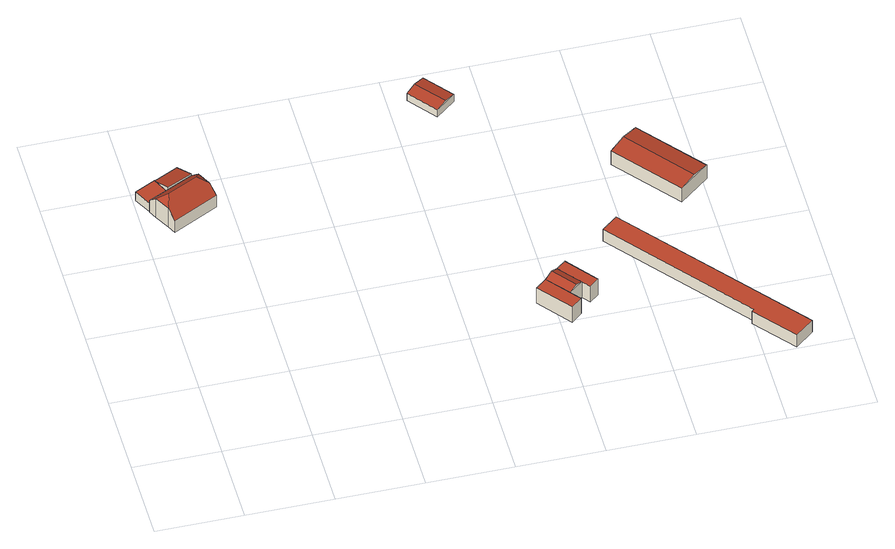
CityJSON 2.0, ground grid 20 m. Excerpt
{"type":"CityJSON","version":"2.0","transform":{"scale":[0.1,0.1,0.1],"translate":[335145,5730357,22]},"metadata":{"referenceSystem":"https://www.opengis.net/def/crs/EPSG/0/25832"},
"CityObjects":{
"building1":{"type":"Building","attributes":{"Geometrietyp2DReferenz":"3000","Gemeindeschluessel":"05170012","function":"31001_1010","roofType":"1000","measuredHeight":2.48},"address":[{"country":"Germany","locality":"Hamminkeln","thoroughfareNumber":"9","thoroughfareName":"Zum Weißenstein"}],"geometry":[{"type":"Solid","lod":"2","boundaries":[[[[0,1,2,3]],[[4,5,1,0]],[[6,7,5,4]],[[3,2,7,6]],[[4,0,3,6]],[[1,5,7,2]]]],"semantics":{"surfaces":[{"type":"WallSurface"},{"type":"RoofSurface"},{"type":"GroundSurface"}],"values":[[0,0,0,0,1,2]]}}]},
"building2":{"type":"Building","attributes":{"Geometrietyp2DReferenz":"3000","Gemeindeschluessel":"05170012","function":"31001_1010","roofType":"3300","measuredHeight":7.42},"address":[{"country":"Germany","locality":"Hamminkeln","thoroughfareNumber":"9","thoroughfareName":"Zum Weißenstein"}],"geometry":[{"type":"Solid","lod":"2","boundaries":[[[[8,9,10,11]],[[12,13,9,8]],[[14,15,13,12]],[[16,17,15,14]],[[18,19,17,16]],[[20,21,19,18]],[[22,23,21,20]],[[24,25,23,22]],[[11,10,25,24]],[[26,20,18,16,14,12,27]],[[12,8,27]],[[27,8,11,24,22,26]],[[22,20,26]],[[9,13,15,17,19,21,23,25,10]]]],"semantics":{"surfaces":[{"type":"WallSurface"},{"type":"RoofSurface"},{"type":"GroundSurface"}],"values":[[0,0,0,0,0,0,0,0,0,1,1,1,1,2]]}}]},
"building3":{"type":"Building","attributes":{"Geometrietyp2DReferenz":"3000","Gemeindeschluessel":"05170012","function":"31001_1010","roofType":"2100","measuredHeight":4.08},"address":[{"country":"Germany","locality":"Hamminkeln","thoroughfareNumber":"9","thoroughfareName":"Zum Weißenstein"}],"geometry":[{"type":"Solid","lod":"2","boundaries":[[[[28,19,29,30]],[[31,17,19,28]],[[32,33,17,31]],[[30,29,33,32]],[[31,28,30,32]],[[19,17,33,29]]]],"semantics":{"surfaces":[{"type":"WallSurface"},{"type":"RoofSurface"},{"type":"GroundSurface"}],"values":[[0,0,0,0,1,2]]}}]},
"building4":{"type":"Building","attributes":{"Geometrietyp2DReferenz":"3000","Gemeindeschluessel":"05170012","function":"31001_2720","roofType":"1000","measuredHeight":4.62},"address":[{"country":"Germany","locality":"Hamminkeln","thoroughfareNumber":"7","thoroughfareName":"Zum Weißenstein"}],"geometry":[{"type":"Solid","lod":"2","boundaries":[[[[34,35,36,37]],[[38,39,35,34]],[[40,41,39,38]],[[37,36,41,40]],[[38,34,37,40]],[[35,39,41,36]]]],"semantics":{"surfaces":[{"type":"WallSurface"},{"type":"RoofSurface"},{"type":"GroundSurface"}],"values":[[0,0,0,0,1,2]]}}]},
"building5":{"type":"Building","attributes":{"Geometrietyp2DReferenz":"3000","Gemeindeschluessel":"05170012","function":"51009_1610","roofType":"3100","measuredHeight":5.49},"geometry":[{"type":"Solid","lod":"2","boundaries":[[[[37,36,42,43]],[[44,45,36,37]],[[46,47,45,44]],[[43,42,47,46]],[[37,48,44]],[[46,49,43]],[[43,49,48,37]],[[44,48,49,46]],[[36,45,47,42]]]],"semantics":{"surfaces":[{"type":"WallSurface"},{"type":"RoofSurface"},{"type":"GroundSurface"}],"values":[[0,0,0,0,0,0,1,1,2]]}}]},
"building6":{"type":"Building","attributes":{"Geometrietyp2DReferenz":"3000","Gemeindeschluessel":"05170012","function":"31001_2720","roofType":"1000","measuredHeight":4.79},"address":[{"country":"Germany","locality":"Hamminkeln","thoroughfareNumber":"7","thoroughfareName":"Zum Weißenstein"}],"geometry":[{"type":"Solid","lod":"2","boundaries":[[[[50,51,52,53]],[[54,55,51,50]],[[56,57,55,54]],[[53,52,57,56]],[[54,50,53,56]],[[51,55,57,52]]]],"semantics":{"surfaces":[{"type":"WallSurface"},{"type":"RoofSurface"},{"type":"GroundSurface"}],"values":[[0,0,0,0,1,2]]}}]},
"building7":{"type":"Building","attributes":{"Geometrietyp2DReferenz":"3000","Gemeindeschluessel":"05170012","function":"31001_1010","roofType":"3100","measuredHeight":2.79},"address":[{"country":"Germany","locality":"Hamminkeln","thoroughfareNumber":"11","thoroughfareName":"Zum Weißenstein"}],"geometry":[{"type":"Solid","lod":"2","boundaries":[[[[58,59,60,61]],[[62,63,59,58]],[[64,65,63,62]],[[61,60,65,64]],[[58,66,62]],[[64,67,61]],[[61,67,66,58]],[[62,66,67,64]],[[59,63,65,60]]]],"semantics":{"surfaces":[{"type":"WallSurface"},{"type":"RoofSurface"},{"type":"GroundSurface"}],"values":[[0,0,0,0,0,0,1,1,2]]}}]},
"building8":{"type":"Building","attributes":{"Geometrietyp2DReferenz":"3000","Gemeindeschluessel":"05170012","function":"31001_2720","roofType":"1000","measuredHeight":3.6},"address":[{"country":"Germany","locality":"Hamminkeln","thoroughfareNumber":"7","thoroughfareName":"Zum Weißenstein"}],"geometry":[{"type":"Solid","lod":"2","boundaries":[[[[68,69,70,71]],[[72,73,69,68]],[[74,75,73,72]],[[76,77,75,74]],[[78,79,77,76]],[[71,70,79,78]],[[76,74,72,68,71,78]],[[69,73,75,77,79,70]]]],"semantics":{"surfaces":[{"type":"WallSurface"},{"type":"RoofSurface"},{"type":"GroundSurface"}],"values":[[0,0,0,0,0,0,1,2]]}}]},
"building9":{"type":"Building","attributes":{"Geometrietyp2DReferenz":"3000","Gemeindeschluessel":"05170012","function":"31001_2720","roofType":"3100","measuredHeight":4.88},"address":[{"country":"Germany","locality":"Hamminkeln","thoroughfareNumber":"7","thoroughfareName":"Zum Weißenstein"}],"geometry":[{"type":"Solid","lod":"2","boundaries":[[[[80,81,82,83]],[[84,85,81,80]],[[86,87,85,84]],[[83,82,87,86]],[[80,88,84]],[[86,89,83]],[[83,89,88,80]],[[84,88,89,86]],[[81,85,87,82]]]],"semantics":{"surfaces":[{"type":"WallSurface"},{"type":"RoofSurface"},{"type":"GroundSurface"}],"values":[[0,0,0,0,0,0,1,1,2]]}}]}
},
"vertices":[
[71,755,36],[71,755,11],[51,797,11],[51,797,36],[24,732,36],[24,732,11],[3,773,36],[3,773,11],
[52,678,66],[52,678,10],[62,659,10],[62,659,45],[34,713,65],[34,713,10],[24,732,45],[24,732,10],[71,755,45],[71,755,10],[130,783,45],[130,783,10],[140,763,67],[140,763,10],[157,731,66],[157,731,10],[167,711,45],[167,711,10],[130,738,84],[60,704,84],
[130,783,50],[108,825,10],[108,825,34],[71,755,50],[51,797,34],[51,797,10],
[848,212,51],[848,212,5],[788,287,5],[788,287,51],[823,191,51],[823,191,5],[762,266,51],[762,266,5],
[830,235,5],[830,235,51],[820,312,51],[820,312,5],[862,260,51],[862,260,5],[804,299,60],[846,247,60],
[876,242,52],[876,242,4],[897,259,4],[897,259,52],[820,312,52],[820,312,4],[841,329,52],[841,329,4],
[741,905,23],[741,905,1],[689,970,1],[689,970,23],[696,868,23],[696,868,1],[644,933,23],[644,933,1],[719,886,29],[666,951,29],
[1315,38,39],[1315,38,3],[984,445,3],[984,445,39],[1272,3,39],[1272,3,3],[1196,96,39],[1196,96,3],[1202,101,39],[1202,101,3],[947,415,39],[947,415,3],
[1210,546,42],[1210,546,1],[1090,694,1],[1090,694,42],[1141,490,42],[1141,490,1],[1021,638,42],[1021,638,1],[1176,518,50],[1056,666,50]
]}
